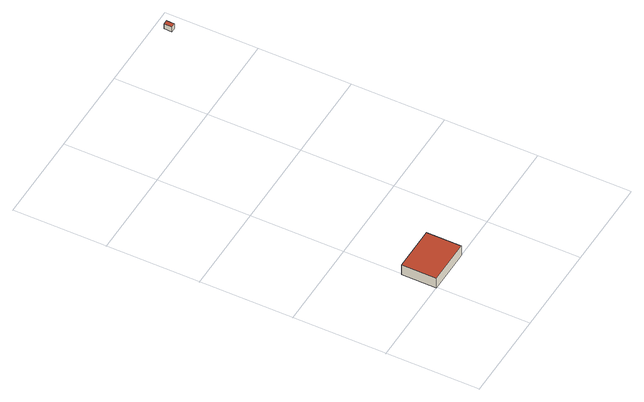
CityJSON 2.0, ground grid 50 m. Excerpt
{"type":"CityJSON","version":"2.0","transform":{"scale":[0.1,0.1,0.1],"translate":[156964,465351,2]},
"CityObjects":{
"building1":{"type":"Building","attributes":{"b3_dak_type":"horizontal","b3_extrusie":"standard","b3_h_dak_50p":9.18,"b3_h_dak_70p":9.2,"b3_h_dak_max":9.26,"b3_h_dak_min":9.11,"b3_h_maaiveld":2.99,"b3_is_glas_dak":false,"b3_kas_warenhuis":false,"b3_kwaliteitsindicator":true,"b3_mutatie_ahn3_ahn4":false,"b3_mutatie_ahn4_ahn5":false,"b3_n_nok":0,"b3_n_vlakken":1,"b3_opp_buitenmuur":536.15,"b3_opp_dak_plat":461.94,"b3_opp_dak_schuin":0,"b3_opp_grond":461.94,"b3_opp_scheidingsmuur":0,"b3_rmse_lod12":0.0429,"b3_rmse_lod13":0.0429,"b3_rmse_lod22":0.0367,"b3_t_run":308,"b3_val3dity_lod12":"[]","b3_val3dity_lod13":"[]","b3_val3dity_lod22":"[]","b3_volume_lod12":2865.72,"b3_volume_lod13":2865.72,"b3_volume_lod22":2855.53,"geconstateerd":false,"oorspronkelijkbouwjaar":1987,"status":"Pand in gebruik"},"children":["building1-1"]},
"building1-1":{"type":"BuildingPart","parents":["building1"],"geometry":[{"type":"Solid","lod":"2.2","boundaries":[[[[0,1,2,3]],[[4,5,6,7]],[[7,6,1,0]],[[6,5,2,1]],[[5,4,3,2]],[[4,7,0,3]]]],"semantics":{"surfaces":[{"type":"GroundSurface"},{"type":"RoofSurface"},{"type":"WallSurface"}],"values":[[0,1,2,2,2,2]]}}]},
"building2":{"type":"Building","attributes":{"b3_dak_type":"horizontal","b3_extrusie":"standard","b3_h_dak_50p":6.28,"b3_h_dak_70p":6.28,"b3_h_dak_max":6.31,"b3_h_dak_min":6.24,"b3_h_maaiveld":3.16,"b3_is_glas_dak":false,"b3_kas_warenhuis":false,"b3_kwaliteitsindicator":true,"b3_mutatie_ahn3_ahn4":false,"b3_mutatie_ahn4_ahn5":false,"b3_n_nok":0,"b3_n_vlakken":1,"b3_opp_buitenmuur":42.8,"b3_opp_dak_plat":10.89,"b3_opp_dak_schuin":0,"b3_opp_grond":10.88,"b3_opp_scheidingsmuur":0,"b3_rmse_lod12":0.016,"b3_rmse_lod13":0.016,"b3_rmse_lod22":0.0142,"b3_t_run":10,"b3_val3dity_lod12":"[]","b3_val3dity_lod13":"[]","b3_val3dity_lod22":"[]","b3_volume_lod12":33.96,"b3_volume_lod13":33.96,"b3_volume_lod22":33.92,"geconstateerd":false,"oorspronkelijkbouwjaar":1987,"status":"Pand in gebruik"},"children":["building2-1"]},
"building2-1":{"type":"BuildingPart","parents":["building2"],"geometry":[{"type":"Solid","lod":"2.2","boundaries":[[[[8,9,10,11]],[[12,13,14,15]],[[15,14,9,8]],[[14,13,10,9]],[[13,12,11,10]],[[12,15,8,11]]]],"semantics":{"surfaces":[{"type":"GroundSurface"},{"type":"RoofSurface"},{"type":"WallSurface"}],"values":[[0,1,2,2,2,2]]}}]}
},
"vertices":[
[0,190,10],[246,190,10],[246,2,10],[0,1,10],[0,1,72],[246,2,72],[246,190,72],[0,190,72],
[903,1953,12],[928,1953,12],[928,1909,12],[903,1909,12],[903,1909,43],[928,1909,43],[928,1953,43],[903,1953,43]
]}
